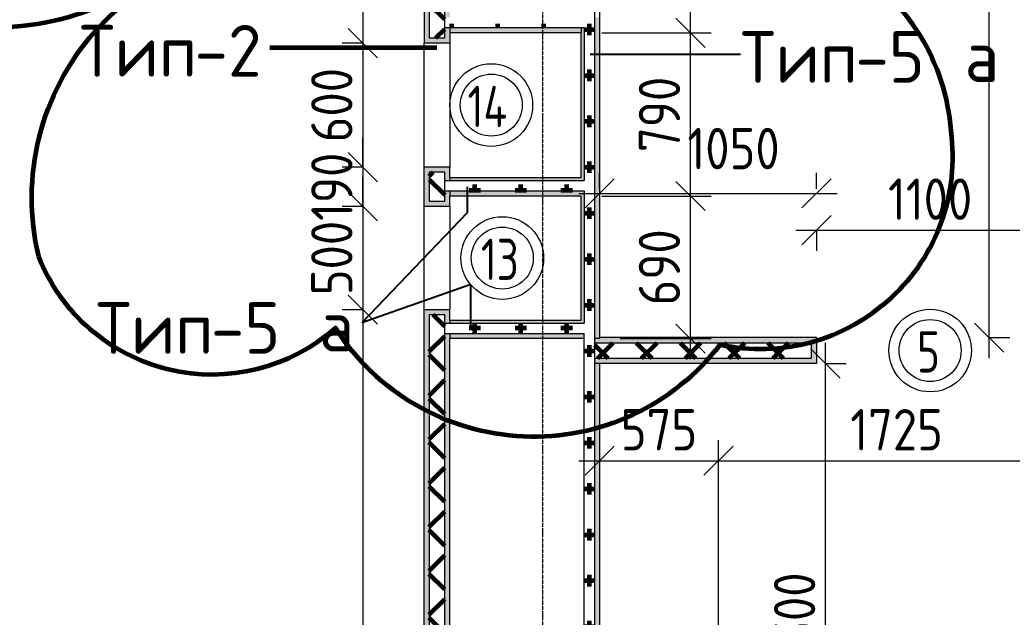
# Model space of a CAD drawing. Header units: millimetres. Extents: x -60946 to 138510, y -262288 to 24501.
# Drawn here: x -11722 to -6919, y -139995 to -137105 of the extents above; entities that cross this region are included whole.
import ezdxf

# ---------------------------------------------------------------- set-up
doc = ezdxf.new("R2010")
doc.units = ezdxf.units.MM
doc.linetypes.add('ADSK_Линия сетки', pattern=[25, 20, -2.5, 0, -2.5])
for name, color, linetype, lineweight in [('2)Тип-2', 3, 'Continuous', 60), ('2)Тип-3', 7, 'Continuous', 60), ('2)Тип-5', 1, 'Continuous', 60), ('Марки дверей', 7, 'Continuous', 20), ('Оси', 7, 'Continuous', 9), ('Размеры', 7, 'Continuous', 9), ('Стены внутренние', 7, 'Continuous', 18), ('Стены штриховка', 7, 'Continuous', 9)]:
    doc.layers.add(name, color=color, linetype=linetype, lineweight=lineweight)
doc.styles.add('GOST Common_3', font='', dxfattribs={"width": 0.9, "height": 200})
doc.styles.add('GOST Common_4', font='', dxfattribs={"height": 250})
doc.styles.add('GOST Common_B', font='', dxfattribs={"width": 0.8, "height": 200})
doc.styles.get('GOST Common_3').set_extended_font_data('GOST Common')
doc.styles.get('GOST Common_4').set_extended_font_data('GOST Common')
doc.styles.get('GOST Common_B').set_extended_font_data('GOST Common', bold=True)
doc.dimstyles.new('ADSK_Основной_2_0', dxfattribs={"dimscale": 304.8, "dimtxt": 201.142999, "dimasz": 0.463911, "dimexe": 0.328084, "dimexo": 0.328084, "dimgap": 0.164042, "dimtad": 1, "dimdec": 3, "dimrnd": 0.001, "dimdsep": 46, "dimtxsty": 'GOST Common_3', "dimblk1": 'OBLIQUE', "dimblk2": 'OBLIQUE', "dimsah": 1, "dimcen": 0.09, "dimdle": 0.328084, "dimazin": 2, "dimtfac": 1, "dimtdec": 4, "dimtix": 1, "dimtmove": 0, "dimatfit": 3, "dimfxl": 1, "dimtvp": 1, "dimtolj": 1, "dimtzin": 0, "dimlwd": 20, "dimlwe": 20, "dimarcsym": 2})
doc.dimstyles.new('ADSK_Основной_2_0_1', dxfattribs={"dimscale": 304.8, "dimtxt": 201.142999, "dimasz": 0.463911, "dimexe": 0.328084, "dimexo": 0.328084, "dimgap": 0.164042, "dimtad": 1, "dimdec": 3, "dimrnd": 0.001, "dimdsep": 46, "dimtxsty": 'GOST Common_3', "dimblk1": 'OBLIQUE', "dimblk2": 'OBLIQUE', "dimsah": 1, "dimcen": 0.09, "dimdle": 0.328084, "dimazin": 2, "dimtfac": 1, "dimtdec": 4, "dimtix": 1, "dimtmove": 1, "dimatfit": 3, "dimfxl": 1, "dimtvp": 1, "dimtolj": 1, "dimtzin": 0, "dimlwd": 20, "dimlwe": 20, "dimarcsym": 2})
doc.dimstyles.new('ADSK_Основной_2_0_2', dxfattribs={"dimscale": 304.8, "dimtxt": 201.142999, "dimasz": 0.463911, "dimexe": 0.328084, "dimexo": 0.328084, "dimgap": 0.164042, "dimtad": 1, "dimdec": 3, "dimrnd": 0.001, "dimdsep": 46, "dimtxsty": 'GOST Common_3', "dimblk1": 'OBLIQUE', "dimblk2": 'OBLIQUE', "dimsah": 1, "dimcen": 0.09, "dimdle": 0.328084, "dimazin": 2, "dimtfac": 1, "dimtdec": 4, "dimtix": 1, "dimtmove": 0, "dimatfit": 3, "dimfxl": 1, "dimtvp": 1, "dimtolj": 1, "dimtzin": 0, "dimlwd": 20, "dimlwe": 20, "dimarcsym": 2})
pattern_1 = [(45, (9.36, -150597.75), (-106.066, 106.066), []), (135, (9.36, -150597.75), (-106.066, -106.066), [])]
pattern_2 = [(0, (9.36, -150597.75), (111.125, 111.125), [55.562, -166.687]), (90, (37.14, -150625.53), (-111.125, 111.125), [55.562, -166.687])]

# ---------------------------------------------------------------- blocks, each defined once
blk = doc.blocks.new('_Oblique')
at = {"color": 0, "linetype": 'ByBlock', "lineweight": -2}
blk.add_line((-0.5, -0.5), (0.5, 0.5), dxfattribs=at)
blk = doc.blocks.new('*D5317')
at = {"layer": 'Defpoints', "color": 0, "transparency": 16777216}
for p in [(-9962, -134417.8), (-10061.9, -137217.8), (-9962, -137217.8)]:
    blk.add_point(p, dxfattribs=at)
at = {"layer": 'Размеры', "color": 0, "lineweight": 20, "transparency": 16777216}
for p, q in [((-10061.9, -134317.8), (-10061.9, -137317.8)), ((-10062, -134417.8), (-10161.9, -134417.8)), ((-10062, -137217.8), (-10161.9, -137217.8))]:
    blk.add_line(p, q, dxfattribs=at)
at = {"layer": 'Размеры', "color": 0, "lineweight": 20, "transparency": 16777216, "xscale": 141.4, "yscale": 141.4, "zscale": 141.4}
for p, rotation in [((-10061.9, -134417.8), 90), ((-10061.9, -137217.8), 270)]:
    blk.add_blockref('_Oblique', p, dxfattribs=dict(at, rotation=rotation))
at = {"layer": 'Размеры', "color": 0, "lineweight": 9, "transparency": 16777216, "insert": (-10211.9, -135817.8), "char_height": 200, "width": 605.475, "attachment_point": 5, "rotation": 90, "style": 'GOST Common_3'}
blk.add_mtext('\\A1;2800', dxfattribs=at)
blk = doc.blocks.new('*D5318')
at = {"layer": 'Defpoints', "color": 0, "transparency": 16777216}
for p in [(-9962, -137217.8), (-10061.9, -137817.8), (-9962, -137817.8)]:
    blk.add_point(p, dxfattribs=at)
at = {"layer": 'Размеры', "color": 0, "lineweight": 20, "transparency": 16777216}
for p, q in [((-10061.9, -137117.8), (-10061.9, -137917.8)), ((-10062, -137217.8), (-10161.9, -137217.8)), ((-10062, -137817.8), (-10161.9, -137817.8))]:
    blk.add_line(p, q, dxfattribs=at)
at = {"layer": 'Размеры', "color": 0, "lineweight": 20, "transparency": 16777216, "xscale": 141.4, "yscale": 141.4, "zscale": 141.4}
for p, rotation in [((-10061.9, -137217.8), 90), ((-10061.9, -137817.8), 270)]:
    blk.add_blockref('_Oblique', p, dxfattribs=dict(at, rotation=rotation))
at = {"layer": 'Размеры', "color": 0, "lineweight": 9, "transparency": 16777216, "insert": (-10211.9, -137517.8), "char_height": 200, "width": 454.106, "attachment_point": 5, "rotation": 90, "style": 'GOST Common_3'}
blk.add_mtext('\\A1;600', dxfattribs=at)
blk = doc.blocks.new('*D5319')
at = {"layer": 'Defpoints', "color": 0, "transparency": 16777216}
for p in [(-9962, -137817.8), (-10061.9, -138007.8), (-9962, -138007.8)]:
    blk.add_point(p, dxfattribs=at)
at = {"layer": 'Размеры', "color": 0, "lineweight": 20, "transparency": 16777216}
for p, q in [((-10061.9, -137817.8), (-10061.9, -137676.4)), ((-10062, -137817.8), (-10161.9, -137817.8)), ((-10061.9, -137817.8), (-10061.9, -138007.8)), ((-10062, -138007.8), (-10161.9, -138007.8)), ((-10061.9, -138007.8), (-10061.9, -138149.2))]:
    blk.add_line(p, q, dxfattribs=at)
at = {"layer": 'Размеры', "color": 0, "lineweight": 20, "transparency": 16777216, "xscale": 141.4, "yscale": 141.4, "zscale": 141.4}
for p, rotation in [((-10061.9, -137817.8), 270), ((-10061.9, -138007.8), 90)]:
    blk.add_blockref('_Oblique', p, dxfattribs=dict(at, rotation=rotation))
at = {"layer": 'Размеры', "color": 0, "lineweight": 9, "transparency": 16777216, "insert": (-10211.9, -137912.8), "char_height": 200, "width": 409.104, "attachment_point": 5, "rotation": 90, "style": 'GOST Common_3'}
blk.add_mtext('\\A1;190', dxfattribs=at)
blk = doc.blocks.new('*D5320')
at = {"layer": 'Defpoints', "color": 0, "transparency": 16777216}
for p in [(-9962, -138007.8), (-10061.9, -138507.8), (-9962, -138507.8)]:
    blk.add_point(p, dxfattribs=at)
at = {"layer": 'Размеры', "color": 0, "lineweight": 20, "transparency": 16777216}
for p, q in [((-10061.9, -138007.8), (-10061.9, -137866.4)), ((-10062, -138007.8), (-10161.9, -138007.8)), ((-10061.9, -138007.8), (-10061.9, -138507.8)), ((-10062, -138507.8), (-10161.9, -138507.8)), ((-10061.9, -138507.8), (-10061.9, -138649.2))]:
    blk.add_line(p, q, dxfattribs=at)
at = {"layer": 'Размеры', "color": 0, "lineweight": 20, "transparency": 16777216, "xscale": 141.4, "yscale": 141.4, "zscale": 141.4}
for p, rotation in [((-10061.9, -138007.8), 270), ((-10061.9, -138507.8), 90)]:
    blk.add_blockref('_Oblique', p, dxfattribs=dict(at, rotation=rotation))
at = {"layer": 'Размеры', "color": 0, "lineweight": 9, "transparency": 16777216, "insert": (-10211.9, -138257.8), "char_height": 200, "width": 454.106, "attachment_point": 5, "rotation": 90, "style": 'GOST Common_3'}
blk.add_mtext('\\A1;500', dxfattribs=at)
blk = doc.blocks.new('*D5321')
at = {"layer": 'Defpoints', "color": 0, "transparency": 16777216}
for p in [(-9962, -138507.8), (-10061.9, -147767.8), (-9765.6, -147767.8)]:
    blk.add_point(p, dxfattribs=at)
at = {"layer": 'Размеры', "color": 0, "lineweight": 20, "transparency": 16777216}
for p, q in [((-10061.9, -138407.8), (-10061.9, -147867.8)), ((-10062, -138507.8), (-10161.9, -138507.8)), ((-9865.6, -147767.8), (-10161.9, -147767.8))]:
    blk.add_line(p, q, dxfattribs=at)
at = {"layer": 'Размеры', "color": 0, "lineweight": 20, "transparency": 16777216, "xscale": 141.4, "yscale": 141.4, "zscale": 141.4}
for p, rotation in [((-10061.9, -138507.8), 90), ((-10061.9, -147767.8), 270)]:
    blk.add_blockref('_Oblique', p, dxfattribs=dict(at, rotation=rotation))
at = {"layer": 'Размеры', "color": 0, "lineweight": 9, "transparency": 16777216, "insert": (-10211.9, -143137.8), "char_height": 200, "width": 605.475, "attachment_point": 5, "rotation": 90, "style": 'GOST Common_3'}
blk.add_mtext('\\A1;9260', dxfattribs=at)
blk = doc.blocks.new('*D5360')
at = {"layer": 'Defpoints', "color": 0, "transparency": 16777216}
for p in [(-8915.6, -134517.8), (-7030.4, -134517.8), (-7130.4, -138642.8)]:
    blk.add_point(p, dxfattribs=at)
at = {"layer": 'Размеры', "color": 0, "lineweight": 20, "transparency": 16777216}
for p, q in [((-7030.4, -138742.8), (-7030.4, -134417.8)), ((-8815.6, -134517.8), (-6930.4, -134517.8)), ((-7030.4, -138642.8), (-6930.4, -138642.8))]:
    blk.add_line(p, q, dxfattribs=at)
at = {"layer": 'Размеры', "color": 0, "lineweight": 20, "transparency": 16777216, "xscale": 141.4, "yscale": 141.4, "zscale": 141.4}
for p, rotation in [((-7030.4, -134517.8), 90), ((-7030.4, -138642.8), 270)]:
    blk.add_blockref('_Oblique', p, dxfattribs=dict(at, rotation=rotation))
at = {"layer": 'Размеры', "color": 0, "lineweight": 9, "transparency": 16777216, "insert": (-7180.4, -136580.3), "char_height": 200, "width": 580.928, "attachment_point": 5, "rotation": 90, "style": 'GOST Common_3'}
blk.add_mtext('\\A1;4125', dxfattribs=at)
blk = doc.blocks.new('*D5364')
at = {"layer": 'Defpoints', "color": 0, "transparency": 16777216}
for p in [(-9005.6, -137957.8), (-8476.1, -137957.8), (-8915.6, -138647.8)]:
    blk.add_point(p, dxfattribs=at)
at = {"layer": 'Размеры', "color": 0, "lineweight": 20, "transparency": 16777216}
for p, q in [((-8476.1, -138747.8), (-8476.1, -137857.8)), ((-8905.6, -137957.8), (-8376.1, -137957.8)), ((-8815.6, -138647.8), (-8376.1, -138647.8))]:
    blk.add_line(p, q, dxfattribs=at)
at = {"layer": 'Размеры', "color": 0, "lineweight": 20, "transparency": 16777216, "xscale": 141.4, "yscale": 141.4, "zscale": 141.4}
for p, rotation in [((-8476.1, -137957.8), 90), ((-8476.1, -138647.8), 270)]:
    blk.add_blockref('_Oblique', p, dxfattribs=dict(at, rotation=rotation))
at = {"layer": 'Размеры', "color": 0, "lineweight": 9, "transparency": 16777216, "insert": (-8626.1, -138302.8), "char_height": 200, "width": 454.106, "attachment_point": 5, "rotation": 90, "style": 'GOST Common_3'}
blk.add_mtext('\\A1;690', dxfattribs=at)
blk = doc.blocks.new('*D5365')
at = {"layer": 'Defpoints', "color": 0, "transparency": 16777216}
for p in [(-9005.6, -137167.8), (-8476.1, -137167.8), (-9005.6, -137957.8)]:
    blk.add_point(p, dxfattribs=at)
at = {"layer": 'Размеры', "color": 0, "lineweight": 20, "transparency": 16777216}
for p, q in [((-8476.1, -138057.8), (-8476.1, -137067.8)), ((-8905.6, -137167.8), (-8376.1, -137167.8)), ((-8905.6, -137957.8), (-8376.1, -137957.8))]:
    blk.add_line(p, q, dxfattribs=at)
at = {"layer": 'Размеры', "color": 0, "lineweight": 20, "transparency": 16777216, "xscale": 141.4, "yscale": 141.4, "zscale": 141.4}
for p, rotation in [((-8476.1, -137167.8), 90), ((-8476.1, -137957.8), 270)]:
    blk.add_blockref('_Oblique', p, dxfattribs=dict(at, rotation=rotation))
at = {"layer": 'Размеры', "color": 0, "lineweight": 9, "transparency": 16777216, "insert": (-8626.1, -137562.8), "char_height": 200, "width": 454.106, "attachment_point": 5, "rotation": 90, "style": 'GOST Common_3'}
blk.add_mtext('\\A1;790', dxfattribs=at)
blk = doc.blocks.new('*D5366')
at = {"layer": 'Defpoints', "color": 0, "transparency": 16777216}
for p in [(-9390.6, -135992.8), (-8476.1, -135992.8), (-9005.6, -137167.8)]:
    blk.add_point(p, dxfattribs=at)
at = {"layer": 'Размеры', "color": 0, "lineweight": 20, "transparency": 16777216}
for p, q in [((-8476.1, -137267.8), (-8476.1, -135892.8)), ((-9290.6, -135992.8), (-8376.1, -135992.8)), ((-8905.6, -137167.8), (-8376.1, -137167.8))]:
    blk.add_line(p, q, dxfattribs=at)
at = {"layer": 'Размеры', "color": 0, "lineweight": 20, "transparency": 16777216, "xscale": 141.4, "yscale": 141.4, "zscale": 141.4}
for p, rotation in [((-8476.1, -135992.8), 90), ((-8476.1, -137167.8), 270)]:
    blk.add_blockref('_Oblique', p, dxfattribs=dict(at, rotation=rotation))
at = {"layer": 'Размеры', "color": 0, "lineweight": 9, "transparency": 16777216, "insert": (-8626.1, -136580.3), "char_height": 200, "width": 515.472, "attachment_point": 5, "rotation": 90, "style": 'GOST Common_3'}
blk.add_mtext('\\A1;1175', dxfattribs=at)
blk = doc.blocks.new('*D5368')
at = {"layer": 'Defpoints', "color": 0, "transparency": 16777216}
for p in [(-7865.6, -137944.7), (-8915.6, -138022.8), (-7865.6, -138022.8)]:
    blk.add_point(p, dxfattribs=at)
at = {"layer": 'Размеры', "color": 0, "lineweight": 20, "transparency": 16777216}
for p, q in [((-8915.6, -137922.8), (-8915.6, -137844.7)), ((-7865.6, -137922.8), (-7865.6, -137844.7)), ((-9015.6, -137944.7), (-7765.6, -137944.7))]:
    blk.add_line(p, q, dxfattribs=at)
at = {"layer": 'Размеры', "color": 0, "lineweight": 20, "transparency": 16777216, "xscale": 141.4, "yscale": 141.4, "zscale": 141.4, "rotation": 180}
blk.add_blockref('_Oblique', (-8915.6, -137944.7), dxfattribs=at)
at = {"layer": 'Размеры', "color": 0, "lineweight": 20, "transparency": 16777216, "xscale": 141.4, "yscale": 141.4, "zscale": 141.4}
blk.add_blockref('_Oblique', (-7865.6, -137944.7), dxfattribs=at)
at = {"layer": 'Размеры', "color": 0, "lineweight": 9, "transparency": 16777216, "insert": (-8490.2, -137628.1), "char_height": 200, "width": 560.473, "attachment_point": 1, "line_spacing_factor": 1.022761, "style": 'GOST Common_3'}
blk.add_mtext('\\A1;1050', dxfattribs=at)
blk = doc.blocks.new('*D5369')
at = {"layer": 'Defpoints', "color": 0, "transparency": 16777216}
for p in [(-7865.6, -138022.8), (-6765.6, -138022.8), (-6765.6, -138122.8)]:
    blk.add_point(p, dxfattribs=at)
at = {"layer": 'Размеры', "color": 0, "lineweight": 20, "transparency": 16777216}
for p, q in [((-7965.6, -138122.8), (-6665.6, -138122.8)), ((-7865.6, -138122.8), (-7865.6, -138222.8)), ((-6765.6, -138122.8), (-6765.6, -138222.8))]:
    blk.add_line(p, q, dxfattribs=at)
at = {"layer": 'Размеры', "color": 0, "lineweight": 20, "transparency": 16777216, "xscale": 141.4, "yscale": 141.4, "zscale": 141.4, "rotation": 180}
blk.add_blockref('_Oblique', (-7865.6, -138122.8), dxfattribs=at)
at = {"layer": 'Размеры', "color": 0, "lineweight": 20, "transparency": 16777216, "xscale": 141.4, "yscale": 141.4, "zscale": 141.4}
blk.add_blockref('_Oblique', (-6765.6, -138122.8), dxfattribs=at)
at = {"layer": 'Размеры', "color": 0, "lineweight": 9, "transparency": 16777216, "insert": (-7315.6, -137972.8), "char_height": 200, "width": 515.472, "attachment_point": 5, "style": 'GOST Common_3'}
blk.add_mtext('\\A1;1100', dxfattribs=at)
blk = doc.blocks.new('*D5378')
at = {"layer": 'Defpoints', "color": 0, "transparency": 16777216}
for p in [(-7921.8, -138767.8), (-7821.8, -138767.8), (-8340.6, -141267.8)]:
    blk.add_point(p, dxfattribs=at)
at = {"layer": 'Размеры', "color": 0, "lineweight": 20, "transparency": 16777216}
for p, q in [((-7821.8, -141367.8), (-7821.8, -138667.8)), ((-7821.8, -138767.8), (-7721.8, -138767.8)), ((-8240.6, -141267.8), (-7721.8, -141267.8))]:
    blk.add_line(p, q, dxfattribs=at)
at = {"layer": 'Размеры', "color": 0, "lineweight": 20, "transparency": 16777216, "xscale": 141.4, "yscale": 141.4, "zscale": 141.4}
for p, rotation in [((-7821.8, -138767.8), 90), ((-7821.8, -141267.8), 270)]:
    blk.add_blockref('_Oblique', p, dxfattribs=dict(at, rotation=rotation))
at = {"layer": 'Размеры', "color": 0, "lineweight": 9, "transparency": 16777216, "insert": (-7971.8, -140017.8), "char_height": 200, "width": 605.475, "attachment_point": 5, "rotation": 90, "style": 'GOST Common_3'}
blk.add_mtext('\\A1;2500', dxfattribs=at)
blk = doc.blocks.new('*D5505')
at = {"layer": 'Defpoints', "color": 0, "transparency": 16777216}
for p in [(-8915.6, -139138.4), (-8340.6, -139238.4), (-8340.6, -141267.8)]:
    blk.add_point(p, dxfattribs=at)
at = {"layer": 'Размеры', "color": 0, "lineweight": 20, "transparency": 16777216}
for p, q in [((-8340.6, -141167.8), (-8340.6, -139138.4)), ((-9015.6, -139238.4), (-8240.6, -139238.4)), ((-8915.6, -139238.4), (-8915.6, -139338.4))]:
    blk.add_line(p, q, dxfattribs=at)
at = {"layer": 'Размеры', "color": 0, "lineweight": 20, "transparency": 16777216, "xscale": 141.4, "yscale": 141.4, "zscale": 141.4, "rotation": 180}
blk.add_blockref('_Oblique', (-8915.6, -139238.4), dxfattribs=at)
at = {"layer": 'Размеры', "color": 0, "lineweight": 20, "transparency": 16777216, "xscale": 141.4, "yscale": 141.4, "zscale": 141.4}
blk.add_blockref('_Oblique', (-8340.6, -139238.4), dxfattribs=at)
at = {"layer": 'Размеры', "color": 0, "lineweight": 9, "transparency": 16777216, "insert": (-8628.1, -139088.4), "char_height": 200, "width": 454.106, "attachment_point": 5, "style": 'GOST Common_3'}
blk.add_mtext('\\A1;575', dxfattribs=at)
blk = doc.blocks.new('*D5506')
at = {"layer": 'Defpoints', "color": 0, "transparency": 16777216}
for p in [(-6615.6, -139138.4), (-6615.6, -139238.4), (-8340.6, -141267.8)]:
    blk.add_point(p, dxfattribs=at)
at = {"layer": 'Размеры', "color": 0, "lineweight": 20, "transparency": 16777216}
for p, q in [((-8340.6, -141167.8), (-8340.6, -139138.4)), ((-8440.6, -139238.4), (-6515.6, -139238.4)), ((-6615.6, -139238.4), (-6615.6, -139338.4))]:
    blk.add_line(p, q, dxfattribs=at)
at = {"layer": 'Размеры', "color": 0, "lineweight": 20, "transparency": 16777216, "xscale": 141.4, "yscale": 141.4, "zscale": 141.4, "rotation": 180}
blk.add_blockref('_Oblique', (-8340.6, -139238.4), dxfattribs=at)
at = {"layer": 'Размеры', "color": 0, "lineweight": 20, "transparency": 16777216, "xscale": 141.4, "yscale": 141.4, "zscale": 141.4}
blk.add_blockref('_Oblique', (-6615.6, -139238.4), dxfattribs=at)
at = {"layer": 'Размеры', "color": 0, "lineweight": 9, "transparency": 16777216, "insert": (-7478.1, -139088.4), "char_height": 200, "width": 560.473, "attachment_point": 5, "style": 'GOST Common_3'}
blk.add_mtext('\\A1;1725', dxfattribs=at)
blk = doc.blocks.new('М_двери1 - Марка экземпляра 2-3719212-Кладочный план 3-го этажа')
at = {"layer": 'Марки дверей'}
for radius in [2, 1.5]:
    blk.add_circle((0, 0), radius, dxfattribs=at)

msp = doc.modelspace()

# ---------------------------------------------------------------- hatches: boundary and pattern name
at = {"layer": '2)Тип-2'}
h = msp.add_hatch(color=256, dxfattribs=at)
h.paths.add_polyline_path([(-9740.6385, -147767.7816), (-9740.6385, -138532.7816), (-9765.6385, -138532.7816), (-9765.6385, -147767.7816)])
h.paths.add_polyline_path([(-9740.6385, -137982.7816), (-9740.6385, -137842.7816), (-9765.6385, -137842.7816), (-9765.6385, -137982.7816)])
h.paths.add_polyline_path([(-9765.6385, -137192.7816), (-9740.6385, -137192.7816), (-9740.6385, -134442.7816), (-9765.6385, -134442.7816), (-9765.6385, -136793.4613)])
h.paths.add_polyline_path([(-9740.6385, -132942.7816), (-9740.6385, -129017.7816), (-9765.6385, -129017.7816), (-9765.6385, -132942.7816)])
h.paths.add_polyline_path([(-9740.6385, -127767.7816), (-9740.6385, -126842.7816), (-9765.6385, -126842.7816), (-9765.6385, -127767.7816)])
h = msp.add_hatch(color=256, dxfattribs=at)
h.paths.add_polyline_path([(-9640.6385, -147667.7816), (-9640.6385, -143917.7816), (-9665.6385, -143917.7816), (-9665.6385, -147667.7816)])
h.paths.add_polyline_path([(-9665.6385, -143842.7816), (-9640.6385, -143842.7816), (-9640.6385, -141367.7816), (-9665.6385, -141367.7816), (-9665.6385, -143603.5643)])
h.paths.add_polyline_path([(-9665.6385, -141292.7816), (-9640.6385, -141292.7816), (-9640.6385, -138622.7816), (-9665.6385, -138622.7816), (-9665.6385, -140879.5231)])
h.paths.add_polyline_path([(-9640.6385, -138572.7816), (-9640.6385, -138507.7816), (-9765.6385, -138507.7816), (-9765.6385, -138532.7816), (-9665.6385, -138532.7816), (-9665.6385, -138572.7816)])
h.paths.add_polyline_path([(-9765.6385, -138007.7816), (-9640.6385, -138007.7816), (-9640.6385, -137932.7816), (-9665.6385, -137932.7816), (-9665.6385, -137982.7816), (-9765.6385, -137982.7816)])
h.paths.add_polyline_path([(-9665.6385, -137882.7816), (-9640.6385, -137882.7816), (-9640.6385, -137817.7816), (-9765.6385, -137817.7816), (-9765.6385, -137842.7816), (-9665.6385, -137842.7816)])
h.paths.add_polyline_path([(-9640.6385, -137217.7816), (-9640.6385, -137142.7816), (-9665.6385, -137142.7816), (-9665.6385, -137192.7816), (-9765.6385, -137192.7816), (-9765.6385, -137217.7816)])
h.paths.add_polyline_path([(-9640.6385, -137092.7816), (-9640.6385, -135967.7816), (-9665.6385, -135967.7816), (-9665.6385, -137092.7816)])
h.paths.add_polyline_path([(-9665.6385, -135917.7816), (-9640.6385, -135917.7816), (-9640.6385, -134592.7816), (-9665.6385, -134592.7816), (-9665.6385, -135431.4407)])
h.paths.add_polyline_path([(-9665.6385, -134542.7816), (-9640.6385, -134542.7816), (-9640.6385, -134417.7816), (-9765.6385, -134417.7816), (-9765.6385, -134442.7816), (-9665.6385, -134442.7816)])
h.paths.add_polyline_path([(-9640.6385, -132967.7816), (-9640.6385, -132842.7816), (-9665.6385, -132842.7816), (-9665.6385, -132942.7816), (-9765.6385, -132942.7816), (-9765.6385, -132967.7816)])
h.paths.add_polyline_path([(-9665.6385, -132792.7816), (-9640.6385, -132792.7816), (-9640.6385, -130042.7816), (-9665.6385, -130042.7816), (-9665.6385, -132707.3995)])
h.paths.add_polyline_path([(-9640.6385, -129992.7816), (-9640.6385, -129192.7816), (-9665.6385, -129192.7816), (-9665.6385, -129992.7816)])
h.paths.add_polyline_path([(-9640.6385, -129142.7816), (-9640.6385, -128992.7816), (-9765.6385, -128992.7816), (-9765.6385, -129017.7816), (-9665.6385, -129017.7816), (-9665.6385, -129142.7816)])
h.paths.add_polyline_path([(-9640.6385, -127792.7816), (-9640.6385, -127642.7816), (-9665.6385, -127642.7816), (-9665.6385, -127767.7816), (-9765.6385, -127767.7816), (-9765.6385, -127792.7816)])
h.paths.add_polyline_path([(-9665.6385, -127592.7816), (-9640.6385, -127592.7816), (-9640.6385, -126842.7816), (-9665.6385, -126842.7816), (-9665.6385, -127259.3171)])
h = msp.add_hatch(dxfattribs=at)
h.set_pattern_fill('FP_4', color=256, style=0, pattern_type=2)
h.set_pattern_definition(pattern_1)
h.paths.add_polyline_path([(-9740.6385, -147742.7816), (-9665.6385, -147742.7816), (-9665.6385, -138532.7816), (-9740.6385, -138532.7816), (-9740.6385, -147689.6261)])
h.paths.add_polyline_path([(-9740.6385, -137982.7816), (-9665.6385, -137982.7816), (-9665.6385, -137842.7816), (-9740.6385, -137842.7816)])
h.paths.add_polyline_path([(-9665.6385, -137192.7816), (-9665.6385, -134442.7816), (-9740.6385, -134442.7816), (-9740.6385, -137192.7816)])
h.paths.add_polyline_path([(-9665.6385, -132942.7816), (-9665.6385, -129017.7816), (-9740.6385, -129017.7816), (-9740.6385, -132942.7816)])
h.paths.add_polyline_path([(-9665.6385, -127767.7816), (-9665.6385, -126842.7816), (-9740.6385, -126842.7816), (-9740.6385, -127767.7816)])
h = msp.add_hatch(color=256, dxfattribs=at)
h.paths.add_polyline_path([(-6615.6385, -138767.7816), (-6590.6385, -138767.7816), (-6590.6385, -138742.7816), (-6740.6385, -138742.7816), (-6740.6385, -138642.7816), (-6765.6385, -138642.7816), (-6765.6385, -138767.7816)])
h.paths.add_polyline_path([(-3240.6385, -138767.7816), (-3240.6385, -138742.7816), (-5165.6385, -138742.7816), (-5165.6385, -138642.7816), (-5190.6385, -138642.7816), (-5190.6385, -138767.7816)])
h.paths.add_polyline_path([(-6290.6385, -138767.7816), (-6290.6385, -138642.7816), (-6315.6385, -138642.7816), (-6315.6385, -138742.7816), (-6515.6385, -138742.7816), (-6515.6385, -138767.7816), (-6490.6385, -138767.7816)])
h.paths.add_polyline_path([(-8915.6385, -138767.7816), (-7865.6385, -138767.7816), (-7865.6385, -138642.7816), (-7890.6385, -138642.7816), (-7890.6385, -138742.7816), (-8940.6385, -138742.7816), (-8940.6385, -138767.7816)])
h = msp.add_hatch(color=256, dxfattribs=at)
h.paths.add_polyline_path([(-5165.6385, -138667.7816), (-3240.6385, -138667.7816), (-3240.6385, -138642.7816), (-5165.6385, -138642.7816)])
h.paths.add_polyline_path([(-7890.6385, -138667.7816), (-7890.6385, -138642.7816), (-8915.6385, -138642.7816), (-8915.6385, -138647.7816), (-8940.6385, -138647.7816), (-8940.6385, -138667.7816), (-8608.8585, -138667.7816)])
h.paths.add_polyline_path([(-6740.6385, -138667.7816), (-6315.6385, -138667.7816), (-6315.6385, -138642.7816), (-6740.6385, -138642.7816)])
h = msp.add_hatch(dxfattribs=at)
h.set_pattern_fill('FP_4', color=256, style=0, pattern_type=2)
h.set_pattern_definition(pattern_1)
h.paths.add_polyline_path([(-5165.6385, -138742.7816), (-3240.6385, -138742.7816), (-3240.6385, -138667.7816), (-5165.6385, -138667.7816)])
h.paths.add_polyline_path([(-8915.6385, -138742.7816), (-7890.6385, -138742.7816), (-7890.6385, -138667.7816), (-8940.6385, -138667.7816), (-8940.6385, -138742.7816)])
h.paths.add_polyline_path([(-6590.6385, -138742.7816), (-6315.6385, -138742.7816), (-6315.6385, -138667.7816), (-6740.6385, -138667.7816), (-6740.6385, -138742.7816)])
at = {"layer": '2)Тип-5', "true_color": 0xd50000}
h = msp.add_hatch(dxfattribs=at)
h.set_pattern_fill('FP_7', color=12, style=0, pattern_type=2)
h.set_pattern_definition(pattern_2)
h.paths.add_polyline_path([(-9005.6385, -137142.7816), (-8940.6385, -137142.7816), (-8940.6385, -137092.7816), (-9665.6385, -137092.7816), (-9665.6385, -137142.7816), (-9391.3346, -137142.7816)])
for points in [[(-8940.6385, -138622.7816), (-8915.6385, -138622.7816), (-8915.6385, -137092.7816), (-8940.6385, -137092.7816), (-8940.6385, -138572.7816)], [(-9391.3346, -137167.7816), (-9005.6385, -137167.7816), (-9005.6385, -137142.7816), (-9640.6385, -137142.7816), (-9640.6385, -137167.7816)], [(-9391.3346, -137882.7816), (-9005.6385, -137882.7816), (-9005.6385, -137867.7816), (-9640.6385, -137867.7816), (-9640.6385, -137882.7816)], [(-9391.3346, -137957.7816), (-9005.6385, -137957.7816), (-9005.6385, -137932.7816), (-9640.6385, -137932.7816), (-9640.6385, -137957.7816)], [(-8990.6385, -138572.7816), (-8990.6385, -138557.7816), (-9640.6385, -138557.7816), (-9640.6385, -138572.7816), (-9391.3346, -138572.7816)], [(-8915.6385, -141267.7816), (-8915.6385, -138767.7816), (-8940.6385, -138767.7816), (-8940.6385, -141267.7816)]]:
    msp.add_hatch(color=12, dxfattribs=at).paths.add_polyline_path(points)
h = msp.add_hatch(color=12, dxfattribs=at)
h.paths.add_polyline_path([(-8990.6385, -138557.7816), (-8990.6385, -137932.7816), (-9005.6385, -137932.7816), (-9005.6385, -138557.7816)])
h.paths.add_polyline_path([(-8990.6385, -137882.7816), (-8990.6385, -137142.7816), (-9005.6385, -137142.7816), (-9005.6385, -137882.7816)])
h = msp.add_hatch(dxfattribs=at)
h.set_pattern_fill('FP_7', color=12, style=0, pattern_type=2)
h.set_pattern_definition(pattern_2)
h.paths.add_polyline_path([(-8990.6385, -138572.7816), (-8940.6385, -138572.7816), (-8940.6385, -137142.7816), (-8990.6385, -137142.7816), (-8990.6385, -138557.7816)])
h = msp.add_hatch(dxfattribs=at)
h.set_pattern_fill('FP_7', color=12, style=0, pattern_type=2)
h.set_pattern_definition(pattern_2)
h.paths.add_polyline_path([(-9665.6385, -137932.7816), (-8990.6385, -137932.7816), (-8990.6385, -137882.7816), (-9665.6385, -137882.7816)])
h = msp.add_hatch(dxfattribs=at)
h.set_pattern_fill('FP_7', color=12, style=0, pattern_type=2)
h.set_pattern_definition(pattern_2)
h.paths.add_polyline_path([(-8940.6385, -138622.7816), (-8940.6385, -138572.7816), (-9665.6385, -138572.7816), (-9665.6385, -138622.7816), (-8990.6385, -138622.7816)])
h = msp.add_hatch(color=12, dxfattribs=at)
h.paths.add_polyline_path([(-8990.6385, -138647.7816), (-8990.6385, -138622.7816), (-9640.6385, -138622.7816), (-9640.6385, -138647.7816), (-9391.3346, -138647.7816)])
h.paths.add_polyline_path([(-8940.6385, -138647.7816), (-8915.6385, -138647.7816), (-8915.6385, -138622.7816), (-8940.6385, -138622.7816)])
h = msp.add_hatch(dxfattribs=at)
h.set_pattern_fill('FP_7', color=12, style=0, pattern_type=2)
h.set_pattern_definition(pattern_2)
h.paths.add_polyline_path([(-8940.6385, -141292.7816), (-8940.6385, -138622.7816), (-8990.6385, -138622.7816), (-8990.6385, -141292.7816)])

# ---------------------------------------------------------------- linework, layer by layer
at = {"layer": '2)Тип-2'}
msp.add_line((-9703.1385, -137240.9971), (-10512.4811, -137240.9971), dxfattribs=at)
at = {"layer": '2)Тип-3', "color": 5}
msp.add_lwpolyline([(-17434.9312, -136638.248, -0.52056705), (-17434.9312, -134103.1619, -0.52056705), (-17434.9312, -132538.0768, -0.52056705), (-17434.9312, -131077.5928, -0.52056705), (-15915.3573, -130627.2491, -0.52056705), (-13243.9339, -130627.2491, -0.52056705), (-10869.3492, -130627.2491, -0.52056705), (-10775.9587, -132035.0576, -0.52056705), (-10775.9587, -133860.6936, -0.52056705), (-10775.9587, -136568.115, -0.52056705), (-12841.7892, -136638.248, -0.52056705), (-15347.7459, -136638.248, -0.52056705)], format="xyb", close=True, dxfattribs=at)
at = {"layer": '2)Тип-5', "lineweight": 25}
for p, q in [((-8960.6385, -137270.615), (-8233.6385, -137270.615)), ((-9556.7908, -137912.7816), (-9556.7908, -138039.5583)), ((-9556.7908, -138039.5583), (-10067.2991, -138570.7873)), ((-9539.2497, -138385.5649), (-10067.2991, -138570.7873)), ((-9539.2497, -138602.7816), (-9539.2497, -138385.5649))]:
    msp.add_line(p, q, dxfattribs=at)
at = {"layer": '2)Тип-5', "color": 1}
msp.add_lwpolyline([(-11630.624, -138250.127, -0.52056705), (-10315.2701, -136762.9601, -0.52056705), (-8653.9648, -136783.474, -0.52056705), (-7216.0475, -137642.5199, -0.52056705), (-8333.1476, -138677.8931, -0.52056705), (-10193.8934, -138596.245, -0.52056705)], format="xyb", close=True, dxfattribs=at)
at = {"layer": 'Оси', "linetype": 'ADSK_Линия сетки', "lineweight": 5}
msp.add_line((-9190.6385, -161571.6329), (-9190.6385, -126096.8365), dxfattribs=at)
at = {"layer": 'Стены внутренние', "lineweight": 5}
for p, q in [((-9765.6385, -134417.7816), (-9765.6385, -137217.7816)), ((-8915.6385, -134517.7816), (-8915.6385, -138642.7816)), ((-9640.6385, -137167.7816), (-9640.6385, -137217.7816)), ((-9005.6385, -137167.7816), (-9640.6385, -137167.7816)), ((-9005.6385, -137867.7816), (-9005.6385, -137167.7816)), ((-9765.6385, -137817.7816), (-9765.6385, -137217.7816)), ((-9640.6385, -137217.7816), (-9765.6385, -137217.7816)), ((-9640.6385, -137217.7816), (-9640.6385, -137817.7816)), ((-9765.6385, -138007.7816), (-9765.6385, -137817.7816)), ((-9640.6385, -137817.7816), (-9765.6385, -137817.7816)), ((-9640.6385, -137867.7816), (-9640.6385, -137817.7816)), ((-9640.6385, -137867.7816), (-9005.6385, -137867.7816)), ((-9640.6385, -138007.7816), (-9640.6385, -137957.7816)), ((-9005.6385, -137957.7816), (-9640.6385, -137957.7816)), ((-9005.6385, -138557.7816), (-9005.6385, -137957.7816)), ((-9765.6385, -138507.7816), (-9765.6385, -138007.7816)), ((-9640.6385, -138007.7816), (-9765.6385, -138007.7816)), ((-9640.6385, -138007.7816), (-9640.6385, -138507.7816)), ((-9765.6385, -147767.7816), (-9765.6385, -138507.7816)), ((-9640.6385, -138507.7816), (-9765.6385, -138507.7816)), ((-9640.6385, -138557.7816), (-9640.6385, -138507.7816)), ((-9640.6385, -138557.7816), (-9005.6385, -138557.7816)), ((-9640.6385, -141267.7816), (-9640.6385, -138647.7816)), ((-8990.6385, -138647.7816), (-9640.6385, -138647.7816)), ((-8990.6385, -141267.7816), (-8990.6385, -138647.7816)), ((-7865.6385, -138642.7816), (-8915.6385, -138642.7816)), ((-7865.6385, -138642.7816), (-7865.6385, -138767.7816)), ((-8915.6385, -138767.7816), (-8915.6385, -141267.7816)), ((-7865.6385, -138767.7816), (-8915.6385, -138767.7816))]:
    msp.add_line(p, q, dxfattribs=at)
at = {"layer": 'Стены штриховка', "lineweight": 9}
for p, q in [((-9740.6385, -134442.7816), (-9740.6385, -137192.7816)), ((-9665.6385, -137192.7816), (-9665.6385, -134442.7816)), ((-8940.6385, -134542.7816), (-8940.6385, -141292.7816)), ((-9665.6385, -137142.7816), (-8990.6385, -137142.7816)), ((-9640.6385, -137142.7816), (-9640.6385, -137167.7816)), ((-9005.6385, -137142.7816), (-9005.6385, -137167.7816)), ((-8990.6385, -137142.7816), (-8990.6385, -137882.7816)), ((-9740.6385, -137192.7816), (-9665.6385, -137192.7816)), ((-9740.6385, -137842.7816), (-9740.6385, -137982.7816)), ((-9665.6385, -137842.7816), (-9740.6385, -137842.7816)), ((-9665.6385, -137982.7816), (-9665.6385, -137842.7816)), ((-9665.6385, -137882.7816), (-8990.6385, -137882.7816)), ((-9640.6385, -137867.7816), (-9640.6385, -137882.7816)), ((-9665.6385, -137932.7816), (-8990.6385, -137932.7816)), ((-9640.6385, -137932.7816), (-9640.6385, -137957.7816)), ((-8990.6385, -137932.7816), (-8990.6385, -138572.7816)), ((-9740.6385, -137982.7816), (-9665.6385, -137982.7816)), ((-9665.6385, -138532.7816), (-9740.6385, -138532.7816)), ((-9740.6385, -138532.7816), (-9740.6385, -147742.7816)), ((-9665.6385, -141292.7816), (-9665.6385, -138532.7816)), ((-9665.6385, -138572.7816), (-8990.6385, -138572.7816)), ((-9640.6385, -138557.7816), (-9640.6385, -138572.7816)), ((-9665.6385, -138622.7816), (-8990.6385, -138622.7816)), ((-9640.6385, -138622.7816), (-9640.6385, -138647.7816)), ((-8990.6385, -138647.7816), (-8990.6385, -138622.7816)), ((-8915.6385, -138647.7816), (-8940.6385, -138647.7816)), ((-8940.6385, -138667.7816), (-7890.6385, -138667.7816)), ((-8915.6385, -138642.7816), (-8915.6385, -138647.7816)), ((-7890.6385, -138742.7816), (-7890.6385, -138667.7816)), ((-8940.6385, -138742.7816), (-7890.6385, -138742.7816)), ((-8915.6385, -138767.7816), (-8940.6385, -138767.7816))]:
    msp.add_line(p, q, dxfattribs=at)

# ---------------------------------------------------------------- block references
at = {"layer": 'Марки дверей', "lineweight": 5, "xscale": 99.99999999999993, "yscale": 99.99999999999993, "zscale": 99.99999999999993}
for p in [(-9440.0217, -137517.7816), (-9386.6357, -138257.7816), (-7315.6385, -138705.2816)]:
    msp.add_blockref('М_двери1 - Марка экземпляра 2-3719212-Кладочный план 3-го этажа', p, dxfattribs=at)

# ---------------------------------------------------------------- texts
at = {"layer": '2)Тип-2', "color": 116, "lineweight": 9, "true_color": 0x008040, "char_height": 250, "attachment_point": 1, "style": 'GOST Common_4'}
for s, insert, width in [('Тип', (-11432.4811, -137130.07), 673.4175), ('-2', (-10876.8561, -137130.07), 432.91125)]:
    msp.add_mtext(s, dxfattribs=dict(at, insert=insert, width=width))
at = {"layer": '2)Тип-5', "color": 116, "lineweight": 9, "true_color": 0x008040, "char_height": 250, "attachment_point": 1, "style": 'GOST Common_4'}
for s, insert, width in [('Тип', (-8233.6385, -137159.6879), 673.4175), ('-5', (-7678.0135, -137159.6879), 432.91125), ('\\fGOST Common|b0|i0|c204|p34|;а', (-7148.8038, -137155.8237), 240.50625), ('Тип', (-11353.1038, -138471.0415), 673.4175), ('Тип', (-11353.1038, -138471.0415), 673.4175), ('-5', (-10797.4788, -138471.0415), 432.91125), ('-5', (-10797.4788, -138471.0415), 432.91125), ('\\fGOST Common|b0|i0|c204|p34|;а', (-10272.4866, -138459.8602), 240.50625), ('\\fGOST Common|b0|i0|c204|p34|;а', (-10272.4866, -138459.8602), 240.50625)]:
    msp.add_mtext(s, dxfattribs=dict(at, insert=insert, width=width))
at = {"layer": 'Марки дверей', "lineweight": 5, "char_height": 200, "attachment_point": 1, "style": 'GOST Common_B'}
for s, insert, width in [('14', (-9554.4791, -137424.1227), 269.367), ('13', (-9490.2931, -138164.1227), 243.713), ('\\fGOST Common|b1|i0|c204|p34|;\\W.8;5', (-7379.6959, -138611.6227), 147.5105)]:
    msp.add_mtext(s, dxfattribs=dict(at, insert=insert, width=width))

# ---------------------------------------------------------------- dimensions: what is measured, and where the dimension line sits
at = {"layer": 'Размеры', "lineweight": 9}
for base, p1, p2, override, picture, middle in [((-10061.9379, -137217.7816), (-9961.953, -134417.7816), (-9961.953, -137217.7816), {"dimpost": '<>', "dimfxl": 2800}, '*D5317', (-10211.9379, -135817.7816)), ((-7030.4103, -134517.7816), (-7130.3952, -138642.7816), (-8915.6385, -134517.7816), {"dimpost": '<>', "dimfxl": 4494.743448}, '*D5360', (-7180.4103, -136580.2816)), ((-8476.0538, -135992.7816), (-9005.6385, -137167.7816), (-9390.6385, -135992.7816), {"dimpost": '<>', "dimfxl": 1236.46674}, '*D5366', (-8626.0538, -136580.2816)), ((-8476.0538, -137167.7816), (-9005.6385, -137957.7816), (-9005.6385, -137167.7816), {"dimpost": '<>', "dimfxl": 790}, '*D5365', (-8626.0538, -137562.7816)), ((-10061.9379, -137817.7816), (-9961.953, -137217.7816), (-9961.953, -137817.7816), {"dimpost": '<>', "dimfxl": 600}, '*D5318', (-10211.9379, -137517.7816)), ((-10061.9379, -138007.7816), (-9961.953, -137817.7816), (-9961.953, -138007.7816), {"dimpost": '<>', "dimfxl": 190}, '*D5319', (-10211.9379, -137912.7816)), ((-10061.9379, -138507.7816), (-9961.953, -138007.7816), (-9961.953, -138507.7816), {"dimpost": '<>', "dimfxl": 500}, '*D5320', (-10211.9379, -138257.7816)), ((-8476.0538, -137957.7816), (-8915.6385, -138647.7816), (-9005.6385, -137957.7816), {"dimpost": '<>', "dimfxl": 695.84481}, '*D5364', (-8626.0538, -138302.7816)), ((-10061.9379, -147767.7816), (-9961.953, -138507.7816), (-9765.6385, -147767.7816), {"dimpost": '<>', "dimfxl": 9262.080727}, '*D5321', (-10211.9379, -143137.7816)), ((-7821.8157, -138767.7816), (-8340.6385, -141267.7816), (-7921.8006, -138767.7816), {"dimpost": '<>', "dimfxl": 2534.842232}, '*D5378', (-7971.8157, -140017.7816))]:
    dim = msp.add_linear_dim(base=base, p1=p1, p2=p2, angle=90, dimstyle='ADSK_Основной_2_0_1', override=override, dxfattribs=at)
    dim.commit()
    dim.dimension.update_dxf_attribs({"geometry": picture, "text_midpoint": middle})
dim = msp.add_linear_dim(base=(-7865.6385, -137944.7372), p1=(-8915.6385, -138022.7847), p2=(-7865.6385, -138022.7847), dimstyle='ADSK_Основной_2_0', override={"dimpost": '<>', "dimfxl": 1050}, dxfattribs=at)
dim.commit()
dim.dimension.update_dxf_attribs({"geometry": '*D5368', "text_midpoint": (-8209.9915, -137944.7372), "dimtype": 160})
for base, p1, p2, dimstyle, override, picture, middle in [((-6765.6385, -138122.7695), (-7865.6385, -138022.7847), (-6765.6385, -138022.7847), 'ADSK_Основной_2_0_1', {"dimpost": '<>', "dimfxl": 1100}, '*D5369', (-7315.6385, -137972.7695)), ((-8340.6385, -139238.3955), (-8915.6385, -139138.4106), (-8340.6385, -141267.7816), 'ADSK_Основной_2_0_2', {"dimpost": '<>', "dimfxl": 2205.639601}, '*D5505', (-8628.1385, -139088.3955)), ((-6615.6385, -139238.3955), (-8340.6385, -141267.7816), (-6615.6385, -139138.4106), 'ADSK_Основной_2_0_2', {"dimpost": '<>', "dimfxl": 2740.409832}, '*D5506', (-7478.1385, -139088.3955))]:
    dim = msp.add_linear_dim(base=base, p1=p1, p2=p2, dimstyle=dimstyle, override=override, dxfattribs=at)
    dim.commit()
    dim.dimension.update_dxf_attribs({"geometry": picture, "text_midpoint": middle})

doc.saveas('drawing.dxf')
